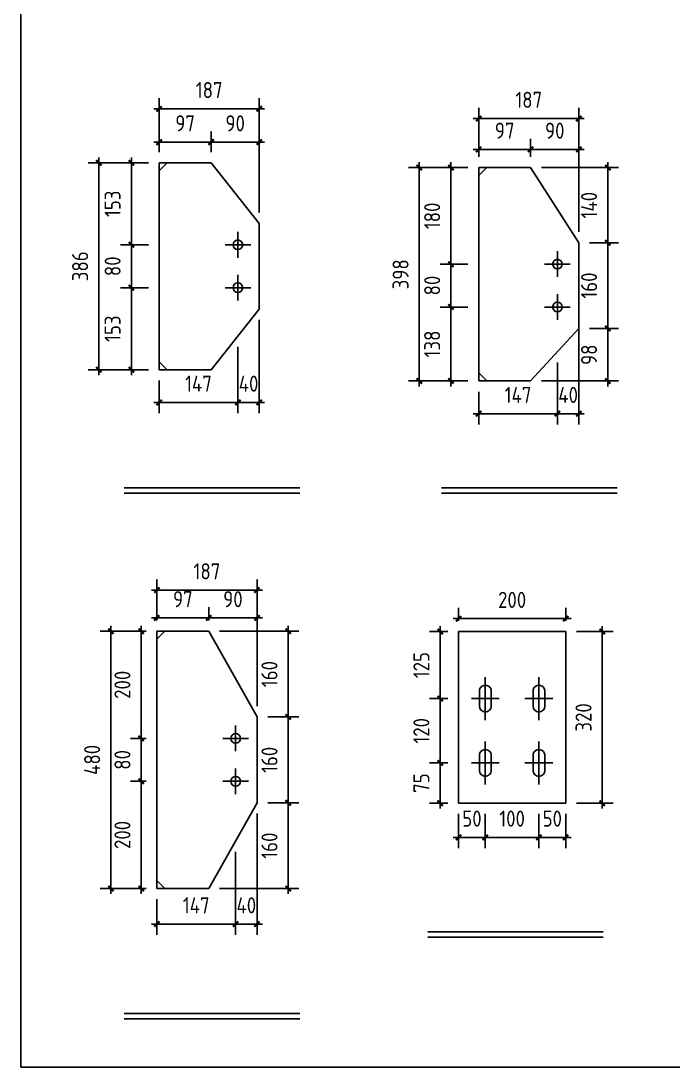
# Model space of a CAD drawing. Extents: x 102162 to 621267, y -39398 to 328893.
# Drawn here: x 286302 to 287519, y 317607 to 319559 of the extents above; entities that cross this region are included whole.
import ezdxf

# ---------------------------------------------------------------- set-up
doc = ezdxf.new("R2010")
doc.units = 0
doc.header["$LTSCALE"] = 1000
doc.header["$MEASUREMENT"] = 0
doc.styles.get("Standard").update_dxf_attribs({"font": 'gbenor.shx', "bigfont": 'gbcbig.shx'})
doc.dimstyles.get("Standard").update_dxf_attribs({"dimscale": 100, "dimtxt": 3.5, "dimasz": 1, "dimexe": 2.5, "dimexo": 3, "dimgap": 1.5, "dimtad": 1, "dimdec": 0, "dimzin": 0, "dimdsep": 46, "dimtxsty": 'Standard', "dimblk": 'ARCHTICK', "dimcen": 0.09, "dimadec": 0, "dimazin": 0, "dimtfac": 1, "dimtdec": 0, "dimtix": 1, "dimtmove": 2, "dimatfit": 3, "dimfxl": 1, "dimtolj": 1, "dimtzin": 0, "dimarcsym": 0})

# ---------------------------------------------------------------- blocks, each defined once
blk = doc.blocks.new('_ArchTick')
at = {"color": 0, "linetype": 'ByBlock', "const_width": 0.4}
blk.add_lwpolyline([(-0.5, -0.5), (0.5, 0.5)], dxfattribs=at)
blk = doc.blocks.new('*D10126')
at = {"color": 3, "lineweight": -2}
for p, q in [((286559.6, 318888.1), (286559.6, 318827.1)), ((286706.6, 318888.1), (286706.6, 318827.1)), ((286549.6, 318847.1), (286716.6, 318847.1))]:
    blk.add_line(p, q, dxfattribs=at)
at = {"layer": 'Defpoints', "color": 0}
for p in [(286559.6, 318908.1), (286706.6, 318908.1), (286706.6, 318847.1)]:
    blk.add_point(p, dxfattribs=at)
at = {"color": 3, "lineweight": -2, "xscale": 10, "yscale": 10, "zscale": 10, "rotation": 180}
blk.add_blockref('_ArchTick', (286559.6, 318847.1), dxfattribs=at)
at = {"color": 3, "lineweight": -2, "xscale": 10, "yscale": 10, "zscale": 10}
blk.add_blockref('_ArchTick', (286706.6, 318847.1), dxfattribs=at)
at = {"color": 0, "insert": (286633.1, 318882.1), "char_height": 30, "attachment_point": 5}
blk.add_mtext('\\A1;147', dxfattribs=at)
blk = doc.blocks.new('*D10007')
at = {"color": 3, "lineweight": -2}
for p, q in [((286507.8, 318898.1), (286507.8, 319071.1)), ((286539.6, 319061.1), (286487.8, 319061.1)), ((286539.6, 318908.1), (286487.8, 318908.1))]:
    blk.add_line(p, q, dxfattribs=at)
at = {"layer": 'Defpoints', "color": 0}
for p in [(286507.8, 319061.1), (286559.6, 319061.1), (286559.6, 318908.1)]:
    blk.add_point(p, dxfattribs=at)
at = {"color": 3, "lineweight": -2, "xscale": 10, "yscale": 10, "zscale": 10}
for p, rotation in [((286507.8, 319061.1), 90), ((286507.8, 318908.1), 270)]:
    blk.add_blockref('_ArchTick', p, dxfattribs=dict(at, rotation=rotation))
at = {"color": 0, "insert": (286472.8, 318984.6), "char_height": 30, "attachment_point": 5, "rotation": 90}
blk.add_mtext('\\A1;153', dxfattribs=at)
blk = doc.blocks.new('*D10008')
at = {"color": 3, "lineweight": -2}
for p, q in [((286507.8, 319051.1), (286507.8, 319151.1)), ((286539.6, 319141.1), (286487.8, 319141.1)), ((286539.6, 319061.1), (286487.8, 319061.1))]:
    blk.add_line(p, q, dxfattribs=at)
at = {"layer": 'Defpoints', "color": 0}
for p in [(286507.8, 319141.1), (286559.6, 319141.1), (286559.6, 319061.1)]:
    blk.add_point(p, dxfattribs=at)
at = {"color": 3, "lineweight": -2, "xscale": 10, "yscale": 10, "zscale": 10}
for p, rotation in [((286507.8, 319141.1), 90), ((286507.8, 319061.1), 270)]:
    blk.add_blockref('_ArchTick', p, dxfattribs=dict(at, rotation=rotation))
at = {"color": 0, "insert": (286472.8, 319101.1), "char_height": 30, "attachment_point": 5, "rotation": 90}
blk.add_mtext('\\A1;80', dxfattribs=at)
blk = doc.blocks.new('*D10127')
at = {"color": 3, "lineweight": -2}
for p, q in [((286507.8, 319131.1), (286507.8, 319304.1)), ((286539.6, 319294.1), (286487.8, 319294.1)), ((286539.6, 319141.1), (286487.8, 319141.1))]:
    blk.add_line(p, q, dxfattribs=at)
at = {"layer": 'Defpoints', "color": 0}
for p in [(286507.8, 319294.1), (286559.6, 319294.1), (286559.6, 319141.1)]:
    blk.add_point(p, dxfattribs=at)
at = {"color": 3, "lineweight": -2, "xscale": 10, "yscale": 10, "zscale": 10}
for p, rotation in [((286507.8, 319294.1), 90), ((286507.8, 319141.1), 270)]:
    blk.add_blockref('_ArchTick', p, dxfattribs=dict(at, rotation=rotation))
at = {"color": 0, "insert": (286472.8, 319217.6), "char_height": 30, "attachment_point": 5, "rotation": 90}
blk.add_mtext('\\A1;153', dxfattribs=at)
blk = doc.blocks.new('*D10009')
at = {"color": 3, "lineweight": -2}
for p, q in [((286746.6, 319001.1), (286746.6, 318827.1)), ((286706.6, 318950.9), (286706.6, 318827.1)), ((286706.6, 318847.1), (286696.6, 318847.1)), ((286706.6, 318847.1), (286746.6, 318847.1)), ((286746.6, 318847.1), (286756.6, 318847.1))]:
    blk.add_line(p, q, dxfattribs=at)
at = {"layer": 'Defpoints', "color": 0}
for p in [(286746.6, 319021.1), (286706.6, 318970.9), (286746.6, 318847.1)]:
    blk.add_point(p, dxfattribs=at)
at = {"color": 3, "lineweight": -2, "xscale": 10, "yscale": 10, "zscale": 10}
blk.add_blockref('_ArchTick', (286706.6, 318847.1), dxfattribs=at)
at = {"color": 3, "lineweight": -2, "xscale": 10, "yscale": 10, "zscale": 10, "rotation": 180}
blk.add_blockref('_ArchTick', (286746.6, 318847.1), dxfattribs=at)
at = {"color": 0, "insert": (286726.6, 318882.1), "char_height": 30, "attachment_point": 5}
blk.add_mtext('\\A1;40', dxfattribs=at)
blk = doc.blocks.new('*D10128')
at = {"color": 3, "lineweight": -2}
for p, q in [((286447.2, 318898.1), (286447.2, 319304.1)), ((286539.6, 319294.1), (286427.2, 319294.1)), ((286539.6, 318908.1), (286427.2, 318908.1))]:
    blk.add_line(p, q, dxfattribs=at)
at = {"layer": 'Defpoints', "color": 0}
for p in [(286447.2, 319294.1), (286559.6, 319294.1), (286559.6, 318908.1)]:
    blk.add_point(p, dxfattribs=at)
at = {"color": 3, "lineweight": -2, "xscale": 10, "yscale": 10, "zscale": 10}
for p, rotation in [((286447.2, 319294.1), 90), ((286447.2, 318908.1), 270)]:
    blk.add_blockref('_ArchTick', p, dxfattribs=dict(at, rotation=rotation))
at = {"color": 0, "insert": (286412.2, 319101.1), "char_height": 30, "attachment_point": 5, "rotation": 90}
blk.add_mtext('\\A1;386', dxfattribs=at)
blk = doc.blocks.new('*D10129')
at = {"color": 3, "lineweight": -2}
for p, q in [((286559.6, 319314.1), (286559.6, 319352.7)), ((286656.6, 319314.1), (286656.6, 319352.7)), ((286549.6, 319332.7), (286666.6, 319332.7))]:
    blk.add_line(p, q, dxfattribs=at)
at = {"layer": 'Defpoints', "color": 0}
for p in [(286656.6, 319332.7), (286559.6, 319294.1), (286656.6, 319294.1)]:
    blk.add_point(p, dxfattribs=at)
at = {"color": 3, "lineweight": -2, "xscale": 10, "yscale": 10, "zscale": 10, "rotation": 180}
blk.add_blockref('_ArchTick', (286559.6, 319332.7), dxfattribs=at)
at = {"color": 3, "lineweight": -2, "xscale": 10, "yscale": 10, "zscale": 10}
blk.add_blockref('_ArchTick', (286656.6, 319332.7), dxfattribs=at)
at = {"color": 0, "insert": (286608.1, 319367.7), "char_height": 30, "attachment_point": 5}
blk.add_mtext('\\A1;97', dxfattribs=at)
blk = doc.blocks.new('*D10130')
at = {"color": 3, "lineweight": -2}
for p, q in [((286656.6, 319314.1), (286656.6, 319352.7)), ((286746.6, 319201.1), (286746.6, 319352.7)), ((286646.6, 319332.7), (286756.6, 319332.7))]:
    blk.add_line(p, q, dxfattribs=at)
at = {"layer": 'Defpoints', "color": 0}
for p in [(286746.6, 319332.7), (286656.6, 319294.1), (286746.6, 319181.1)]:
    blk.add_point(p, dxfattribs=at)
at = {"color": 3, "lineweight": -2, "xscale": 10, "yscale": 10, "zscale": 10, "rotation": 180}
blk.add_blockref('_ArchTick', (286656.6, 319332.7), dxfattribs=at)
at = {"color": 3, "lineweight": -2, "xscale": 10, "yscale": 10, "zscale": 10}
blk.add_blockref('_ArchTick', (286746.6, 319332.7), dxfattribs=at)
at = {"color": 0, "insert": (286701.6, 319367.7), "char_height": 30, "attachment_point": 5}
blk.add_mtext('\\A1;90', dxfattribs=at)
blk = doc.blocks.new('*D10010')
at = {"color": 3, "lineweight": -2}
for p, q in [((286559.6, 319314.1), (286559.6, 319414.8)), ((286746.6, 319201.1), (286746.6, 319414.8)), ((286549.6, 319394.8), (286756.6, 319394.8))]:
    blk.add_line(p, q, dxfattribs=at)
at = {"layer": 'Defpoints', "color": 0}
for p in [(286746.6, 319394.8), (286559.6, 319294.1), (286746.6, 319181.1)]:
    blk.add_point(p, dxfattribs=at)
at = {"color": 3, "lineweight": -2, "xscale": 10, "yscale": 10, "zscale": 10, "rotation": 180}
blk.add_blockref('_ArchTick', (286559.6, 319394.8), dxfattribs=at)
at = {"color": 3, "lineweight": -2, "xscale": 10, "yscale": 10, "zscale": 10}
blk.add_blockref('_ArchTick', (286746.6, 319394.8), dxfattribs=at)
at = {"color": 0, "insert": (286653.1, 319429.8), "char_height": 30, "attachment_point": 5}
blk.add_mtext('\\A1;187', dxfattribs=at)
blk = doc.blocks.new('*D10131')
at = {"color": 3, "lineweight": -2}
for p, q in [((287156.1, 318867.1), (287156.1, 318806.1)), ((287303.1, 318867.1), (287303.1, 318806.1)), ((287146.1, 318826.1), (287313.1, 318826.1))]:
    blk.add_line(p, q, dxfattribs=at)
at = {"layer": 'Defpoints', "color": 0}
for p in [(287156.1, 318887.1), (287303.1, 318887.1), (287303.1, 318826.1)]:
    blk.add_point(p, dxfattribs=at)
at = {"color": 3, "lineweight": -2, "xscale": 10, "yscale": 10, "zscale": 10, "rotation": 180}
blk.add_blockref('_ArchTick', (287156.1, 318826.1), dxfattribs=at)
at = {"color": 3, "lineweight": -2, "xscale": 10, "yscale": 10, "zscale": 10}
blk.add_blockref('_ArchTick', (287303.1, 318826.1), dxfattribs=at)
at = {"color": 0, "insert": (287229.6, 318861.1), "char_height": 30, "attachment_point": 5}
blk.add_mtext('\\A1;147', dxfattribs=at)
blk = doc.blocks.new('*D10011')
at = {"color": 3, "lineweight": -2}
for p, q in [((287343.1, 318986.1), (287343.1, 318806.1)), ((287303.1, 318921.5), (287303.1, 318806.1)), ((287303.1, 318826.1), (287293.1, 318826.1)), ((287303.1, 318826.1), (287343.1, 318826.1)), ((287343.1, 318826.1), (287353.1, 318826.1))]:
    blk.add_line(p, q, dxfattribs=at)
at = {"layer": 'Defpoints', "color": 0}
for p in [(287343.1, 319006.1), (287303.1, 318941.5), (287343.1, 318826.1)]:
    blk.add_point(p, dxfattribs=at)
at = {"color": 3, "lineweight": -2, "xscale": 10, "yscale": 10, "zscale": 10}
blk.add_blockref('_ArchTick', (287303.1, 318826.1), dxfattribs=at)
at = {"color": 3, "lineweight": -2, "xscale": 10, "yscale": 10, "zscale": 10, "rotation": 180}
blk.add_blockref('_ArchTick', (287343.1, 318826.1), dxfattribs=at)
at = {"color": 0, "insert": (287323.1, 318861.1), "char_height": 30, "attachment_point": 5}
blk.add_mtext('\\A1;40', dxfattribs=at)
blk = doc.blocks.new('*D10012')
at = {"color": 3, "lineweight": -2}
for p, q in [((287104.3, 318877.1), (287104.3, 319035.1)), ((287136.1, 319025.1), (287084.3, 319025.1)), ((287136.1, 318887.1), (287084.3, 318887.1))]:
    blk.add_line(p, q, dxfattribs=at)
at = {"layer": 'Defpoints', "color": 0}
for p in [(287104.3, 319025.1), (287156.1, 319025.1), (287156.1, 318887.1)]:
    blk.add_point(p, dxfattribs=at)
at = {"color": 3, "lineweight": -2, "xscale": 10, "yscale": 10, "zscale": 10}
for p, rotation in [((287104.3, 319025.1), 90), ((287104.3, 318887.1), 270)]:
    blk.add_blockref('_ArchTick', p, dxfattribs=dict(at, rotation=rotation))
at = {"color": 0, "insert": (287069.3, 318956.1), "char_height": 30, "attachment_point": 5, "rotation": 90}
blk.add_mtext('\\A1;138', dxfattribs=at)
blk = doc.blocks.new('*D10013')
at = {"color": 3, "lineweight": -2}
for p, q in [((287136.1, 319105.1), (287084.3, 319105.1)), ((287104.3, 319015.1), (287104.3, 319115.1)), ((287136.1, 319025.1), (287084.3, 319025.1))]:
    blk.add_line(p, q, dxfattribs=at)
at = {"layer": 'Defpoints', "color": 0}
for p in [(287104.3, 319105.1), (287156.1, 319105.1), (287156.1, 319025.1)]:
    blk.add_point(p, dxfattribs=at)
at = {"color": 3, "lineweight": -2, "xscale": 10, "yscale": 10, "zscale": 10}
for p, rotation in [((287104.3, 319105.1), 90), ((287104.3, 319025.1), 270)]:
    blk.add_blockref('_ArchTick', p, dxfattribs=dict(at, rotation=rotation))
at = {"color": 0, "insert": (287069.3, 319065.1), "char_height": 30, "attachment_point": 5, "rotation": 90}
blk.add_mtext('\\A1;80', dxfattribs=at)
blk = doc.blocks.new('*D10132')
at = {"color": 3, "lineweight": -2}
for p, q in [((287136.1, 319285.1), (287084.3, 319285.1)), ((287104.3, 319095.1), (287104.3, 319295.1)), ((287136.1, 319105.1), (287084.3, 319105.1))]:
    blk.add_line(p, q, dxfattribs=at)
at = {"layer": 'Defpoints', "color": 0}
for p in [(287104.3, 319285.1), (287156.1, 319285.1), (287156.1, 319105.1)]:
    blk.add_point(p, dxfattribs=at)
at = {"color": 3, "lineweight": -2, "xscale": 10, "yscale": 10, "zscale": 10}
for p, rotation in [((287104.3, 319285.1), 90), ((287104.3, 319105.1), 270)]:
    blk.add_blockref('_ArchTick', p, dxfattribs=dict(at, rotation=rotation))
at = {"color": 0, "insert": (287069.3, 319195.1), "char_height": 30, "attachment_point": 5, "rotation": 90}
blk.add_mtext('\\A1;180', dxfattribs=at)
blk = doc.blocks.new('*D10133')
at = {"color": 3, "lineweight": -2}
for p, q in [((287136.1, 319285.1), (287025.3, 319285.1)), ((287045.3, 318877.1), (287045.3, 319295.1)), ((287136.1, 318887.1), (287025.3, 318887.1))]:
    blk.add_line(p, q, dxfattribs=at)
at = {"layer": 'Defpoints', "color": 0}
for p in [(287045.3, 319285.1), (287156.1, 319285.1), (287156.1, 318887.1)]:
    blk.add_point(p, dxfattribs=at)
at = {"color": 3, "lineweight": -2, "xscale": 10, "yscale": 10, "zscale": 10}
for p, rotation in [((287045.3, 319285.1), 90), ((287045.3, 318887.1), 270)]:
    blk.add_blockref('_ArchTick', p, dxfattribs=dict(at, rotation=rotation))
at = {"color": 0, "insert": (287010.3, 319086.1), "char_height": 30, "attachment_point": 5, "rotation": 90}
blk.add_mtext('\\A1;398', dxfattribs=at)
blk = doc.blocks.new('*D10014')
at = {"color": 3, "lineweight": -2}
for p, q in [((287156.1, 319305.1), (287156.1, 319396.5)), ((287343.1, 319165.1), (287343.1, 319396.5)), ((287146.1, 319376.5), (287353.1, 319376.5))]:
    blk.add_line(p, q, dxfattribs=at)
at = {"layer": 'Defpoints', "color": 0}
for p in [(287343.1, 319376.5), (287156.1, 319285.1), (287343.1, 319145.1)]:
    blk.add_point(p, dxfattribs=at)
at = {"color": 3, "lineweight": -2, "xscale": 10, "yscale": 10, "zscale": 10, "rotation": 180}
blk.add_blockref('_ArchTick', (287156.1, 319376.5), dxfattribs=at)
at = {"color": 3, "lineweight": -2, "xscale": 10, "yscale": 10, "zscale": 10}
blk.add_blockref('_ArchTick', (287343.1, 319376.5), dxfattribs=at)
at = {"color": 0, "insert": (287249.6, 319411.5), "char_height": 30, "attachment_point": 5}
blk.add_mtext('\\A1;187', dxfattribs=at)
blk = doc.blocks.new('*D10015')
at = {"color": 3, "lineweight": -2}
for p, q in [((287273.1, 319285.1), (287417.1, 319285.1)), ((287397.1, 319295.1), (287397.1, 319135.1)), ((287363.1, 319145.1), (287417.1, 319145.1))]:
    blk.add_line(p, q, dxfattribs=at)
at = {"layer": 'Defpoints', "color": 0}
for p in [(287253.1, 319285.1), (287343.1, 319145.1), (287397.1, 319145.1)]:
    blk.add_point(p, dxfattribs=at)
at = {"color": 3, "lineweight": -2, "xscale": 10, "yscale": 10, "zscale": 10}
for p, rotation in [((287397.1, 319285.1), 90), ((287397.1, 319145.1), 270)]:
    blk.add_blockref('_ArchTick', p, dxfattribs=dict(at, rotation=rotation))
at = {"color": 0, "insert": (287362.1, 319215.1), "char_height": 30, "attachment_point": 5, "rotation": 90}
blk.add_mtext('\\A1;140', dxfattribs=at)
blk = doc.blocks.new('*D10016')
at = {"color": 3, "lineweight": -2}
for p, q in [((287397.1, 318995.1), (287397.1, 318877.1)), ((287363.1, 318985.1), (287417.1, 318985.1)), ((287273.1, 318887.1), (287417.1, 318887.1))]:
    blk.add_line(p, q, dxfattribs=at)
at = {"layer": 'Defpoints', "color": 0}
for p in [(287343.1, 318985.1), (287253.1, 318887.1), (287397.1, 318887.1)]:
    blk.add_point(p, dxfattribs=at)
at = {"color": 3, "lineweight": -2, "xscale": 10, "yscale": 10, "zscale": 10}
for p, rotation in [((287397.1, 318985.1), 90), ((287397.1, 318887.1), 270)]:
    blk.add_blockref('_ArchTick', p, dxfattribs=dict(at, rotation=rotation))
at = {"color": 0, "insert": (287362.1, 318936.1), "char_height": 30, "attachment_point": 5, "rotation": 90}
blk.add_mtext('\\A1;98', dxfattribs=at)
blk = doc.blocks.new('*D10134')
at = {"color": 3, "lineweight": -2}
for p, q in [((287363.1, 319145.1), (287417.1, 319145.1)), ((287397.1, 318975.1), (287397.1, 319155.1)), ((287363.1, 318985.1), (287417.1, 318985.1))]:
    blk.add_line(p, q, dxfattribs=at)
at = {"layer": 'Defpoints', "color": 0}
for p in [(287343.1, 319145.1), (287397.1, 319145.1), (287343.1, 318985.1)]:
    blk.add_point(p, dxfattribs=at)
at = {"color": 3, "lineweight": -2, "xscale": 10, "yscale": 10, "zscale": 10}
for p, rotation in [((287397.1, 319145.1), 90), ((287397.1, 318985.1), 270)]:
    blk.add_blockref('_ArchTick', p, dxfattribs=dict(at, rotation=rotation))
at = {"color": 0, "insert": (287362.1, 319065.1), "char_height": 30, "attachment_point": 5, "rotation": 90}
blk.add_mtext('\\A1;160', dxfattribs=at)
blk = doc.blocks.new('*D10017')
at = {"color": 3, "lineweight": -2}
for p, q in [((287156.1, 319305.1), (287156.1, 319339)), ((287253.1, 319305.1), (287253.1, 319339)), ((287146.1, 319319), (287263.1, 319319))]:
    blk.add_line(p, q, dxfattribs=at)
at = {"layer": 'Defpoints', "color": 0}
for p in [(287253.1, 319319), (287156.1, 319285.1), (287253.1, 319285.1)]:
    blk.add_point(p, dxfattribs=at)
at = {"color": 3, "lineweight": -2, "xscale": 10, "yscale": 10, "zscale": 10, "rotation": 180}
blk.add_blockref('_ArchTick', (287156.1, 319319), dxfattribs=at)
at = {"color": 3, "lineweight": -2, "xscale": 10, "yscale": 10, "zscale": 10}
blk.add_blockref('_ArchTick', (287253.1, 319319), dxfattribs=at)
at = {"color": 0, "insert": (287204.6, 319354), "char_height": 30, "attachment_point": 5}
blk.add_mtext('\\A1;97', dxfattribs=at)
blk = doc.blocks.new('*D10135')
at = {"color": 3, "lineweight": -2}
for p, q in [((287253.1, 319305.1), (287253.1, 319339)), ((287343.1, 319165.1), (287343.1, 319339)), ((287243.1, 319319), (287353.1, 319319))]:
    blk.add_line(p, q, dxfattribs=at)
at = {"layer": 'Defpoints', "color": 0}
for p in [(287343.1, 319319), (287253.1, 319285.1), (287343.1, 319145.1)]:
    blk.add_point(p, dxfattribs=at)
at = {"color": 3, "lineweight": -2, "xscale": 10, "yscale": 10, "zscale": 10, "rotation": 180}
blk.add_blockref('_ArchTick', (287253.1, 319319), dxfattribs=at)
at = {"color": 3, "lineweight": -2, "xscale": 10, "yscale": 10, "zscale": 10}
blk.add_blockref('_ArchTick', (287343.1, 319319), dxfattribs=at)
at = {"color": 0, "insert": (287298.1, 319354), "char_height": 30, "attachment_point": 5}
blk.add_mtext('\\A1;90', dxfattribs=at)
blk = doc.blocks.new('*D10077')
at = {"color": 3, "lineweight": -2}
for p, q in [((286526.2, 317930.4), (286526.2, 318150.4)), ((286535.4, 318140.4), (286506.2, 318140.4)), ((286535.4, 317940.4), (286506.2, 317940.4))]:
    blk.add_line(p, q, dxfattribs=at)
at = {"layer": 'Defpoints', "color": 0}
for p in [(286526.2, 318140.4), (286555.4, 318140.4), (286555.4, 317940.4)]:
    blk.add_point(p, dxfattribs=at)
at = {"color": 3, "lineweight": -2, "xscale": 10, "yscale": 10, "zscale": 10}
for p, rotation in [((286526.2, 318140.4), 90), ((286526.2, 317940.4), 270)]:
    blk.add_blockref('_ArchTick', p, dxfattribs=dict(at, rotation=rotation))
at = {"color": 0, "insert": (286491.2, 318040.4), "char_height": 30, "attachment_point": 5, "rotation": 90}
blk.add_mtext('\\A1;200', dxfattribs=at)
blk = doc.blocks.new('*D9968')
at = {"color": 3, "lineweight": -2}
for p, q in [((286526.2, 318130.4), (286526.2, 318230.4)), ((286535.4, 318220.4), (286506.2, 318220.4)), ((286535.4, 318140.4), (286506.2, 318140.4))]:
    blk.add_line(p, q, dxfattribs=at)
at = {"layer": 'Defpoints', "color": 0}
for p in [(286526.2, 318220.4), (286555.4, 318220.4), (286555.4, 318140.4)]:
    blk.add_point(p, dxfattribs=at)
at = {"color": 3, "lineweight": -2, "xscale": 10, "yscale": 10, "zscale": 10}
for p, rotation in [((286526.2, 318220.4), 90), ((286526.2, 318140.4), 270)]:
    blk.add_blockref('_ArchTick', p, dxfattribs=dict(at, rotation=rotation))
at = {"color": 0, "insert": (286491.2, 318180.4), "char_height": 30, "attachment_point": 5, "rotation": 90}
blk.add_mtext('\\A1;80', dxfattribs=at)
blk = doc.blocks.new('*D10078')
at = {"color": 3, "lineweight": -2}
for p, q in [((286526.2, 318210.4), (286526.2, 318430.4)), ((286535.4, 318420.4), (286506.2, 318420.4)), ((286535.4, 318220.4), (286506.2, 318220.4))]:
    blk.add_line(p, q, dxfattribs=at)
at = {"layer": 'Defpoints', "color": 0}
for p in [(286526.2, 318420.4), (286555.4, 318420.4), (286555.4, 318220.4)]:
    blk.add_point(p, dxfattribs=at)
at = {"color": 3, "lineweight": -2, "xscale": 10, "yscale": 10, "zscale": 10}
for p, rotation in [((286526.2, 318420.4), 90), ((286526.2, 318220.4), 270)]:
    blk.add_blockref('_ArchTick', p, dxfattribs=dict(at, rotation=rotation))
at = {"color": 0, "insert": (286491.2, 318320.4), "char_height": 30, "attachment_point": 5, "rotation": 90}
blk.add_mtext('\\A1;200', dxfattribs=at)
blk = doc.blocks.new('*D9969')
at = {"color": 3, "lineweight": -2}
for p, q in [((286800.6, 317930.4), (286800.6, 318110.4)), ((286762.4, 318100.4), (286820.6, 318100.4)), ((286672.4, 317940.4), (286820.6, 317940.4))]:
    blk.add_line(p, q, dxfattribs=at)
at = {"layer": 'Defpoints', "color": 0}
for p in [(286742.4, 318100.4), (286800.6, 318100.4), (286652.4, 317940.4)]:
    blk.add_point(p, dxfattribs=at)
at = {"color": 3, "lineweight": -2, "xscale": 10, "yscale": 10, "zscale": 10}
for p, rotation in [((286800.6, 318100.4), 90), ((286800.6, 317940.4), 270)]:
    blk.add_blockref('_ArchTick', p, dxfattribs=dict(at, rotation=rotation))
at = {"color": 0, "insert": (286765.6, 318020.4), "char_height": 30, "attachment_point": 5, "rotation": 90}
blk.add_mtext('\\A1;160', dxfattribs=at)
blk = doc.blocks.new('*D9970')
at = {"color": 3, "lineweight": -2}
for p, q in [((286800.6, 318090.4), (286800.6, 318270.4)), ((286762.4, 318260.4), (286820.6, 318260.4)), ((286762.4, 318100.4), (286820.6, 318100.4))]:
    blk.add_line(p, q, dxfattribs=at)
at = {"layer": 'Defpoints', "color": 0}
for p in [(286742.4, 318260.4), (286800.6, 318260.4), (286742.4, 318100.4)]:
    blk.add_point(p, dxfattribs=at)
at = {"color": 3, "lineweight": -2, "xscale": 10, "yscale": 10, "zscale": 10}
for p, rotation in [((286800.6, 318260.4), 90), ((286800.6, 318100.4), 270)]:
    blk.add_blockref('_ArchTick', p, dxfattribs=dict(at, rotation=rotation))
at = {"color": 0, "insert": (286765.6, 318180.4), "char_height": 30, "attachment_point": 5, "rotation": 90}
blk.add_mtext('\\A1;160', dxfattribs=at)
blk = doc.blocks.new('*D9971')
at = {"color": 3, "lineweight": -2}
for p, q in [((286800.6, 318250.4), (286800.6, 318430.4)), ((286672.4, 318420.4), (286820.6, 318420.4)), ((286762.4, 318260.4), (286820.6, 318260.4))]:
    blk.add_line(p, q, dxfattribs=at)
at = {"layer": 'Defpoints', "color": 0}
for p in [(286652.4, 318420.4), (286800.6, 318420.4), (286742.4, 318260.4)]:
    blk.add_point(p, dxfattribs=at)
at = {"color": 3, "lineweight": -2, "xscale": 10, "yscale": 10, "zscale": 10}
for p, rotation in [((286800.6, 318420.4), 90), ((286800.6, 318260.4), 270)]:
    blk.add_blockref('_ArchTick', p, dxfattribs=dict(at, rotation=rotation))
at = {"color": 0, "insert": (286765.6, 318340.4), "char_height": 30, "attachment_point": 5, "rotation": 90}
blk.add_mtext('\\A1;160', dxfattribs=at)
blk = doc.blocks.new('*D10079')
at = {"color": 3, "lineweight": -2}
for p, q in [((286469.6, 317930.4), (286469.6, 318430.4)), ((286535.4, 318420.4), (286449.6, 318420.4)), ((286535.4, 317940.4), (286449.6, 317940.4))]:
    blk.add_line(p, q, dxfattribs=at)
at = {"layer": 'Defpoints', "color": 0}
for p in [(286469.6, 318420.4), (286555.4, 318420.4), (286555.4, 317940.4)]:
    blk.add_point(p, dxfattribs=at)
at = {"color": 3, "lineweight": -2, "xscale": 10, "yscale": 10, "zscale": 10}
for p, rotation in [((286469.6, 318420.4), 90), ((286469.6, 317940.4), 270)]:
    blk.add_blockref('_ArchTick', p, dxfattribs=dict(at, rotation=rotation))
at = {"color": 0, "insert": (286434.6, 318180.4), "char_height": 30, "attachment_point": 5, "rotation": 90}
blk.add_mtext('\\A1;480', dxfattribs=at)
blk = doc.blocks.new('*D9972')
at = {"color": 3, "lineweight": -2}
for p, q in [((286555.4, 317920.4), (286555.4, 317854.1)), ((286702.4, 317920.4), (286702.4, 317854.1)), ((286545.4, 317874.1), (286712.4, 317874.1))]:
    blk.add_line(p, q, dxfattribs=at)
at = {"layer": 'Defpoints', "color": 0}
for p in [(286555.4, 317940.4), (286702.4, 317940.4), (286702.4, 317874.1)]:
    blk.add_point(p, dxfattribs=at)
at = {"color": 3, "lineweight": -2, "xscale": 10, "yscale": 10, "zscale": 10, "rotation": 180}
blk.add_blockref('_ArchTick', (286555.4, 317874.1), dxfattribs=at)
at = {"color": 3, "lineweight": -2, "xscale": 10, "yscale": 10, "zscale": 10}
blk.add_blockref('_ArchTick', (286702.4, 317874.1), dxfattribs=at)
at = {"color": 0, "insert": (286628.9, 317909.1), "char_height": 30, "attachment_point": 5}
blk.add_mtext('\\A1;147', dxfattribs=at)
blk = doc.blocks.new('*D9973')
at = {"color": 3, "lineweight": -2}
for p, q in [((286742.4, 318080.4), (286742.4, 317854.1)), ((286702.3, 318009.1), (286702.3, 317854.1)), ((286702.3, 317874.1), (286692.3, 317874.1)), ((286702.3, 317874.1), (286742.4, 317874.1)), ((286742.4, 317874.1), (286752.4, 317874.1))]:
    blk.add_line(p, q, dxfattribs=at)
at = {"layer": 'Defpoints', "color": 0}
for p in [(286742.4, 318100.4), (286702.3, 318029.1), (286742.4, 317874.1)]:
    blk.add_point(p, dxfattribs=at)
at = {"color": 3, "lineweight": -2, "xscale": 10, "yscale": 10, "zscale": 10}
blk.add_blockref('_ArchTick', (286702.3, 317874.1), dxfattribs=at)
at = {"color": 3, "lineweight": -2, "xscale": 10, "yscale": 10, "zscale": 10, "rotation": 180}
blk.add_blockref('_ArchTick', (286742.4, 317874.1), dxfattribs=at)
at = {"color": 0, "insert": (286722.4, 317909.1), "char_height": 30, "attachment_point": 5}
blk.add_mtext('\\A1;40', dxfattribs=at)
blk = doc.blocks.new('*D9974')
at = {"color": 3, "lineweight": -2}
for p, q in [((286555.4, 318440.4), (286555.4, 318517.1)), ((286742.4, 318280.4), (286742.4, 318517.1)), ((286545.4, 318497.1), (286752.4, 318497.1))]:
    blk.add_line(p, q, dxfattribs=at)
at = {"layer": 'Defpoints', "color": 0}
for p in [(286742.4, 318497.1), (286555.4, 318420.4), (286742.4, 318260.4)]:
    blk.add_point(p, dxfattribs=at)
at = {"color": 3, "lineweight": -2, "xscale": 10, "yscale": 10, "zscale": 10, "rotation": 180}
blk.add_blockref('_ArchTick', (286555.4, 318497.1), dxfattribs=at)
at = {"color": 3, "lineweight": -2, "xscale": 10, "yscale": 10, "zscale": 10}
blk.add_blockref('_ArchTick', (286742.4, 318497.1), dxfattribs=at)
at = {"color": 0, "insert": (286648.9, 318532.1), "char_height": 30, "attachment_point": 5}
blk.add_mtext('\\A1;187', dxfattribs=at)
blk = doc.blocks.new('*D10080')
at = {"color": 3, "lineweight": -2}
for p, q in [((286555.4, 318440.4), (286555.4, 318465.1)), ((286652.4, 318440.4), (286652.4, 318465.1)), ((286545.4, 318445.1), (286662.4, 318445.1))]:
    blk.add_line(p, q, dxfattribs=at)
at = {"layer": 'Defpoints', "color": 0}
for p in [(286652.4, 318445.1), (286555.4, 318420.4), (286652.4, 318420.4)]:
    blk.add_point(p, dxfattribs=at)
at = {"color": 3, "lineweight": -2, "xscale": 10, "yscale": 10, "zscale": 10, "rotation": 180}
blk.add_blockref('_ArchTick', (286555.4, 318445.1), dxfattribs=at)
at = {"color": 3, "lineweight": -2, "xscale": 10, "yscale": 10, "zscale": 10}
blk.add_blockref('_ArchTick', (286652.4, 318445.1), dxfattribs=at)
at = {"color": 0, "insert": (286603.9, 318480.1), "char_height": 30, "attachment_point": 5}
blk.add_mtext('\\A1;97', dxfattribs=at)
blk = doc.blocks.new('*D10081')
at = {"color": 3, "lineweight": -2}
for p, q in [((286652.4, 318440.4), (286652.4, 318465.1)), ((286742.4, 318280.4), (286742.4, 318465.1)), ((286642.4, 318445.1), (286752.4, 318445.1))]:
    blk.add_line(p, q, dxfattribs=at)
at = {"layer": 'Defpoints', "color": 0}
for p in [(286742.4, 318445.1), (286652.4, 318420.4), (286742.4, 318260.4)]:
    blk.add_point(p, dxfattribs=at)
at = {"color": 3, "lineweight": -2, "xscale": 10, "yscale": 10, "zscale": 10, "rotation": 180}
blk.add_blockref('_ArchTick', (286652.4, 318445.1), dxfattribs=at)
at = {"color": 3, "lineweight": -2, "xscale": 10, "yscale": 10, "zscale": 10}
blk.add_blockref('_ArchTick', (286742.4, 318445.1), dxfattribs=at)
at = {"color": 0, "insert": (286697.4, 318480.1), "char_height": 30, "attachment_point": 5}
blk.add_mtext('\\A1;90', dxfattribs=at)
blk = doc.blocks.new('*D10082')
at = {"color": 3, "lineweight": -2}
for p, q in [((287118.5, 318079.6), (287118.5, 318015.8)), ((287168.5, 318079.6), (287168.5, 318015.8)), ((287118.5, 318035.8), (287108.5, 318035.8)), ((287118.5, 318035.8), (287168.5, 318035.8)), ((287168.5, 318035.8), (287178.5, 318035.8))]:
    blk.add_line(p, q, dxfattribs=at)
at = {"layer": 'Defpoints', "color": 0}
for p in [(287118.5, 318099.6), (287168.5, 318099.6), (287168.5, 318035.8)]:
    blk.add_point(p, dxfattribs=at)
at = {"color": 3, "lineweight": -2, "xscale": 10, "yscale": 10, "zscale": 10}
blk.add_blockref('_ArchTick', (287118.5, 318035.8), dxfattribs=at)
at = {"color": 3, "lineweight": -2, "xscale": 10, "yscale": 10, "zscale": 10, "rotation": 180}
blk.add_blockref('_ArchTick', (287168.5, 318035.8), dxfattribs=at)
at = {"color": 0, "insert": (287143.5, 318070.8), "char_height": 30, "attachment_point": 5}
blk.add_mtext('\\A1;50', dxfattribs=at)
blk = doc.blocks.new('*D9975')
at = {"color": 3, "lineweight": -2}
for p, q in [((287168.5, 318079.6), (287168.5, 318015.8)), ((287268.5, 318079.6), (287268.5, 318015.8)), ((287158.5, 318035.8), (287278.5, 318035.8))]:
    blk.add_line(p, q, dxfattribs=at)
at = {"layer": 'Defpoints', "color": 0}
for p in [(287168.5, 318099.6), (287268.5, 318099.6), (287268.5, 318035.8)]:
    blk.add_point(p, dxfattribs=at)
at = {"color": 3, "lineweight": -2, "xscale": 10, "yscale": 10, "zscale": 10, "rotation": 180}
blk.add_blockref('_ArchTick', (287168.5, 318035.8), dxfattribs=at)
at = {"color": 3, "lineweight": -2, "xscale": 10, "yscale": 10, "zscale": 10}
blk.add_blockref('_ArchTick', (287268.5, 318035.8), dxfattribs=at)
at = {"color": 0, "insert": (287218.5, 318070.8), "char_height": 30, "attachment_point": 5}
blk.add_mtext('\\A1;100', dxfattribs=at)
blk = doc.blocks.new('*D10083')
at = {"color": 3, "lineweight": -2}
for p, q in [((287268.5, 318079.6), (287268.5, 318015.8)), ((287318.5, 318079.6), (287318.5, 318015.8)), ((287268.5, 318035.8), (287258.5, 318035.8)), ((287268.5, 318035.8), (287318.5, 318035.8)), ((287318.5, 318035.8), (287328.5, 318035.8))]:
    blk.add_line(p, q, dxfattribs=at)
at = {"layer": 'Defpoints', "color": 0}
for p in [(287268.5, 318099.6), (287318.5, 318099.6), (287318.5, 318035.8)]:
    blk.add_point(p, dxfattribs=at)
at = {"color": 3, "lineweight": -2, "xscale": 10, "yscale": 10, "zscale": 10}
blk.add_blockref('_ArchTick', (287268.5, 318035.8), dxfattribs=at)
at = {"color": 3, "lineweight": -2, "xscale": 10, "yscale": 10, "zscale": 10, "rotation": 180}
blk.add_blockref('_ArchTick', (287318.5, 318035.8), dxfattribs=at)
at = {"color": 0, "insert": (287293.5, 318070.8), "char_height": 30, "attachment_point": 5}
blk.add_mtext('\\A1;50', dxfattribs=at)
blk = doc.blocks.new('*D9976')
at = {"color": 3, "lineweight": -2}
for p, q in [((287098.5, 318174.6), (287064.2, 318174.6)), ((287084.2, 318089.6), (287084.2, 318184.6)), ((287098.5, 318099.6), (287064.2, 318099.6))]:
    blk.add_line(p, q, dxfattribs=at)
at = {"layer": 'Defpoints', "color": 0}
for p in [(287084.2, 318174.6), (287118.5, 318174.6), (287118.5, 318099.6)]:
    blk.add_point(p, dxfattribs=at)
at = {"color": 3, "lineweight": -2, "xscale": 10, "yscale": 10, "zscale": 10}
for p, rotation in [((287084.2, 318174.6), 90), ((287084.2, 318099.6), 270)]:
    blk.add_blockref('_ArchTick', p, dxfattribs=dict(at, rotation=rotation))
at = {"color": 0, "insert": (287049.2, 318137.1), "char_height": 30, "attachment_point": 5, "rotation": 90}
blk.add_mtext('\\A1;75', dxfattribs=at)
blk = doc.blocks.new('*D9977')
at = {"color": 3, "lineweight": -2}
for p, q in [((287084.2, 318164.6), (287084.2, 318304.6)), ((287098.5, 318294.6), (287064.2, 318294.6)), ((287098.5, 318174.6), (287064.2, 318174.6))]:
    blk.add_line(p, q, dxfattribs=at)
at = {"layer": 'Defpoints', "color": 0}
for p in [(287084.2, 318294.6), (287118.5, 318294.6), (287118.5, 318174.6)]:
    blk.add_point(p, dxfattribs=at)
at = {"color": 3, "lineweight": -2, "xscale": 10, "yscale": 10, "zscale": 10}
for p, rotation in [((287084.2, 318294.6), 90), ((287084.2, 318174.6), 270)]:
    blk.add_blockref('_ArchTick', p, dxfattribs=dict(at, rotation=rotation))
at = {"color": 0, "insert": (287049.2, 318234.6), "char_height": 30, "attachment_point": 5, "rotation": 90}
blk.add_mtext('\\A1;120', dxfattribs=at)
blk = doc.blocks.new('*D10084')
at = {"color": 3, "lineweight": -2}
for p, q in [((287084.2, 318284.6), (287084.2, 318429.6)), ((287098.5, 318419.6), (287064.2, 318419.6)), ((287098.5, 318294.6), (287064.2, 318294.6))]:
    blk.add_line(p, q, dxfattribs=at)
at = {"layer": 'Defpoints', "color": 0}
for p in [(287084.2, 318419.6), (287118.5, 318419.6), (287118.5, 318294.6)]:
    blk.add_point(p, dxfattribs=at)
at = {"color": 3, "lineweight": -2, "xscale": 10, "yscale": 10, "zscale": 10}
for p, rotation in [((287084.2, 318419.6), 90), ((287084.2, 318294.6), 270)]:
    blk.add_blockref('_ArchTick', p, dxfattribs=dict(at, rotation=rotation))
at = {"color": 0, "insert": (287049.2, 318357.1), "char_height": 30, "attachment_point": 5, "rotation": 90}
blk.add_mtext('\\A1;125', dxfattribs=at)
blk = doc.blocks.new('*D10085')
at = {"color": 3, "lineweight": -2}
for p, q in [((287118.5, 318439.6), (287118.5, 318463.8)), ((287318.5, 318439.6), (287318.5, 318463.8)), ((287108.5, 318443.8), (287328.5, 318443.8))]:
    blk.add_line(p, q, dxfattribs=at)
at = {"layer": 'Defpoints', "color": 0}
for p in [(287318.5, 318443.8), (287118.5, 318419.6), (287318.5, 318419.6)]:
    blk.add_point(p, dxfattribs=at)
at = {"color": 3, "lineweight": -2, "xscale": 10, "yscale": 10, "zscale": 10, "rotation": 180}
blk.add_blockref('_ArchTick', (287118.5, 318443.8), dxfattribs=at)
at = {"color": 3, "lineweight": -2, "xscale": 10, "yscale": 10, "zscale": 10}
blk.add_blockref('_ArchTick', (287318.5, 318443.8), dxfattribs=at)
at = {"color": 0, "insert": (287218.5, 318478.8), "char_height": 30, "attachment_point": 5}
blk.add_mtext('\\A1;200', dxfattribs=at)
blk = doc.blocks.new('*D10086')
at = {"color": 3, "lineweight": -2}
for p, q in [((287386.8, 318089.6), (287386.8, 318429.6)), ((287338.5, 318419.6), (287406.8, 318419.6)), ((287338.5, 318099.6), (287406.8, 318099.6))]:
    blk.add_line(p, q, dxfattribs=at)
at = {"layer": 'Defpoints', "color": 0}
for p in [(287318.5, 318419.6), (287386.8, 318419.6), (287318.5, 318099.6)]:
    blk.add_point(p, dxfattribs=at)
at = {"color": 3, "lineweight": -2, "xscale": 10, "yscale": 10, "zscale": 10}
for p, rotation in [((287386.8, 318419.6), 90), ((287386.8, 318099.6), 270)]:
    blk.add_blockref('_ArchTick', p, dxfattribs=dict(at, rotation=rotation))
at = {"color": 0, "insert": (287351.8, 318259.6), "char_height": 30, "attachment_point": 5, "rotation": 90}
blk.add_mtext('\\A1;320', dxfattribs=at)

msp = doc.modelspace()

# ---------------------------------------------------------------- linework, layer by layer
for p, q in [((286559.6, 319294.1), (286559.6, 318908.1)), ((286656.6, 319294.1), (286559.6, 319294.1)), ((286574.6, 319294.1), (286559.6, 319279.1)), ((286656.6, 319294.1), (286746.6, 319181.1)), ((287156.1, 319285.1), (287156.1, 318887.1)), ((287253.1, 319285.1), (287156.1, 319285.1)), ((287171.1, 319285.1), (287156.1, 319270.1)), ((287253.1, 319285.1), (287343.1, 319145.1)), ((286706.6, 319117.1), (286706.6, 319165.1)), ((286746.6, 319021.1), (286746.6, 319181.1)), ((287343.1, 318985.1), (287343.1, 319145.1)), ((286730.6, 319141.1), (286682.6, 319141.1)), ((287303.1, 319081.1), (287303.1, 319129.1)), ((287327.1, 319105.1), (287279.1, 319105.1)), ((286706.6, 319037.1), (286706.6, 319085.1)), ((286730.6, 319061.1), (286682.6, 319061.1)), ((287303.1, 319001.1), (287303.1, 319049.1)), ((286656.6, 318908.1), (286746.6, 319021.1)), ((287327.1, 319025.1), (287279.1, 319025.1)), ((287253.1, 318887.1), (287343.1, 318985.1)), ((286559.6, 318923.1), (286574.6, 318908.1)), ((286559.6, 318908.1), (286656.6, 318908.1)), ((287156.1, 318902.1), (287171.1, 318887.1)), ((287156.1, 318887.1), (287253.1, 318887.1)), ((286494.6, 318688.1), (286822.4, 318688.1)), ((286494.6, 318678.1), (286822.4, 318678.1)), ((287087, 318688.1), (287414.7, 318688.1)), ((287087, 318678.1), (287414.7, 318678.1)), ((286555.4, 318420.4), (286555.4, 317940.4)), ((286652.4, 318420.4), (286555.4, 318420.4)), ((286570.4, 318420.4), (286555.4, 318405.4)), ((286652.4, 318420.4), (286742.4, 318260.4)), ((287118.5, 318419.6), (287118.5, 318099.6)), ((287318.5, 318419.6), (287118.5, 318419.6)), ((287318.5, 318099.6), (287318.5, 318419.6)), ((287168.5, 318334.7), (287168.5, 318254.6)), ((287268.5, 318334.7), (287268.5, 318254.6)), ((287157.5, 318294.6), (287157.5, 318310.1)), ((287179.5, 318310.1), (287179.5, 318280.6)), ((287257.5, 318294.6), (287257.5, 318310.1)), ((287279.5, 318310.1), (287279.5, 318280.6)), ((287142.5, 318294.6), (287194.5, 318294.6)), ((287157.5, 318280.6), (287157.5, 318294.6)), ((287242.5, 318294.6), (287294.5, 318294.6)), ((287257.5, 318280.6), (287257.5, 318294.6)), ((286742.4, 318100.4), (286742.4, 318260.4)), ((286702.4, 318196.4), (286702.4, 318244.4)), ((286726.4, 318220.4), (286678.4, 318220.4)), ((287168.5, 318214.7), (287168.5, 318134.6)), ((287268.5, 318214.7), (287268.5, 318134.6)), ((287157.5, 318174.6), (287157.5, 318190.1)), ((287179.5, 318190.1), (287179.5, 318160.6)), ((287257.5, 318174.6), (287257.5, 318190.1)), ((287279.5, 318190.1), (287279.5, 318160.6)), ((287142.5, 318174.6), (287194.5, 318174.6)), ((287157.5, 318160.6), (287157.5, 318174.6)), ((287242.5, 318174.6), (287294.5, 318174.6)), ((287257.5, 318160.6), (287257.5, 318174.6)), ((286702.4, 318116.4), (286702.4, 318164.4)), ((286726.4, 318140.4), (286678.4, 318140.4)), ((286652.4, 317940.4), (286742.4, 318100.4)), ((287118.5, 318099.6), (287318.5, 318099.6)), ((286555.4, 317955.4), (286570.4, 317940.4)), ((286555.4, 317940.4), (286652.4, 317940.4)), ((287060.9, 317859.6), (287388.6, 317859.6)), ((287060.9, 317849.6), (287388.6, 317849.6)), ((286494.6, 317707.3), (286822.4, 317707.3)), ((286494.6, 317697.3), (286822.4, 317697.3))]:
    msp.add_line(p, q)
msp.add_lwpolyline([(286301.7, 320757.4), (290756.7, 320757.4), (290756.7, 317607.4), (286301.7, 317607.4)], close=True)
for centre in [(286706.6, 319141.1), (287303.1, 319105.1), (286706.6, 319061.1), (287303.1, 319025.1), (286702.4, 318220.4), (286702.4, 318140.4)]:
    msp.add_circle(centre, 9)
for centre, radius, start, end in [((287168.5, 318308.6), 11.1, 352.2348, 187.7652), ((287268.5, 318308.6), 11.1, 352.2348, 187.7652), ((287168.5, 318280.6), 11, 180, 0), ((287268.5, 318280.6), 11, 180, 0), ((287168.5, 318188.6), 11.1, 352.2348, 187.7652), ((287268.5, 318188.6), 11.1, 352.2348, 187.7652), ((287168.5, 318160.6), 11, 180, 0), ((287268.5, 318160.6), 11, 180, 0)]:
    msp.add_arc(centre, radius, start, end)

# ---------------------------------------------------------------- dimensions: what is measured, and where the dimension line sits
for base, p1, p2, picture, middle in [((286746.6, 319394.8), (286559.6, 319294.1), (286746.6, 319181.1), '*D10010', (286653.1, 319429.8)), ((287343.1, 319376.5), (287156.1, 319285.1), (287343.1, 319145.1), '*D10014', (287249.6, 319411.5)), ((286656.6, 319332.7), (286559.6, 319294.1), (286656.6, 319294.1), '*D10129', (286608.1, 319367.7)), ((286746.6, 319332.7), (286656.6, 319294.1), (286746.6, 319181.1), '*D10130', (286701.6, 319367.7)), ((287253.1, 319319), (287156.1, 319285.1), (287253.1, 319285.1), '*D10017', (287204.6, 319354)), ((287343.1, 319319), (287253.1, 319285.1), (287343.1, 319145.1), '*D10135', (287298.1, 319354)), ((286746.6, 318847.1), (286706.6, 318970.9), (286746.6, 319021.1), '*D10009', (286726.6, 318882.1)), ((287343.1, 318826.1), (287303.1, 318941.5), (287343.1, 319006.1), '*D10011', (287323.1, 318861.1)), ((286706.6, 318847.1), (286559.6, 318908.1), (286706.6, 318908.1), '*D10126', (286633.1, 318882.1)), ((287303.1, 318826.1), (287156.1, 318887.1), (287303.1, 318887.1), '*D10131', (287229.6, 318861.1)), ((286742.4, 318497.1), (286555.4, 318420.4), (286742.4, 318260.4), '*D9974', (286648.9, 318532.1)), ((286652.4, 318445.1), (286555.4, 318420.4), (286652.4, 318420.4), '*D10080', (286603.9, 318480.1)), ((286742.4, 318445.1), (286652.4, 318420.4), (286742.4, 318260.4), '*D10081', (286697.4, 318480.1)), ((286742.4, 317874.1), (286702.3, 318029.1), (286742.4, 318100.4), '*D9973', (286722.4, 317909.1)), ((287168.5, 318035.8), (287118.5, 318099.6), (287168.5, 318099.6), '*D10082', (287143.5, 318070.8)), ((287268.5, 318035.8), (287168.5, 318099.6), (287268.5, 318099.6), '*D9975', (287218.5, 318070.8)), ((287318.5, 318035.8), (287268.5, 318099.6), (287318.5, 318099.6), '*D10083', (287293.5, 318070.8)), ((286702.4, 317874.1), (286555.4, 317940.4), (286702.4, 317940.4), '*D9972', (286628.9, 317909.1))]:
    dim = msp.add_linear_dim(base=base, p1=p1, p2=p2, dimstyle='Standard', override={"dimtxt": 0.3, "dimasz": 0.1, "dimexe": 0.2, "dimexo": 0.2, "dimgap": 0.2, "dimdle": 0.1, "dimclrd": 3, "dimclre": 3})
    dim.commit()
    dim.dimension.update_dxf_attribs({"geometry": picture, "text_midpoint": middle})
for p1, p2, distance, picture, middle in [((286559.6, 318908.1), (286559.6, 319294.1), 112.4, '*D10128', (286412.2, 319101.1)), ((287156.1, 318887.1), (287156.1, 319285.1), 110.8, '*D10133', (287010.3, 319086.1)), ((287343.1, 318985.1), (287343.1, 319145.1), -53.9, '*D10134', (287362.1, 319065.1)), ((287118.5, 318419.6), (287318.5, 318419.6), 24.2, '*D10085', (287218.5, 318478.8)), ((286555.4, 317940.4), (286555.4, 318420.4), 85.8, '*D10079', (286434.6, 318180.4)), ((287318.5, 318099.6), (287318.5, 318419.6), -68.3, '*D10086', (287351.8, 318259.6))]:
    dim = msp.add_aligned_dim(p1=p1, p2=p2, distance=distance, dimstyle='Standard', override={"dimtxt": 0.3, "dimasz": 0.1, "dimexe": 0.2, "dimexo": 0.2, "dimgap": 0.2, "dimdle": 0.1, "dimclrd": 3, "dimclre": 3})
    dim.commit()
    dim.dimension.update_dxf_attribs({"geometry": picture, "text_midpoint": middle})
for base, p1, p2, picture, middle in [((286507.8, 319294.1), (286559.6, 319141.1), (286559.6, 319294.1), '*D10127', (286472.8, 319217.6)), ((287104.3, 319285.1), (287156.1, 319105.1), (287156.1, 319285.1), '*D10132', (287069.3, 319195.1)), ((287397.1, 319145.1), (287253.1, 319285.1), (287343.1, 319145.1), '*D10015', (287362.1, 319215.1)), ((286507.8, 319141.1), (286559.6, 319061.1), (286559.6, 319141.1), '*D10008', (286472.8, 319101.1)), ((287104.3, 319105.1), (287156.1, 319025.1), (287156.1, 319105.1), '*D10013', (287069.3, 319065.1)), ((286507.8, 319061.1), (286559.6, 318908.1), (286559.6, 319061.1), '*D10007', (286472.8, 318984.6)), ((287104.3, 319025.1), (287156.1, 318887.1), (287156.1, 319025.1), '*D10012', (287069.3, 318956.1)), ((287397.1, 318887.1), (287343.1, 318985.1), (287253.1, 318887.1), '*D10016', (287362.1, 318936.1)), ((286526.2, 318420.4), (286555.4, 318220.4), (286555.4, 318420.4), '*D10078', (286491.2, 318320.4)), ((286800.6, 318420.4), (286742.4, 318260.4), (286652.4, 318420.4), '*D9971', (286765.6, 318340.4)), ((287084.2, 318419.6), (287118.5, 318294.6), (287118.5, 318419.6), '*D10084', (287049.2, 318357.1)), ((287084.2, 318294.6), (287118.5, 318174.6), (287118.5, 318294.6), '*D9977', (287049.2, 318234.6)), ((286800.6, 318260.4), (286742.4, 318100.4), (286742.4, 318260.4), '*D9970', (286765.6, 318180.4)), ((286526.2, 318220.4), (286555.4, 318140.4), (286555.4, 318220.4), '*D9968', (286491.2, 318180.4)), ((287084.2, 318174.6), (287118.5, 318099.6), (287118.5, 318174.6), '*D9976', (287049.2, 318137.1)), ((286526.2, 318140.4), (286555.4, 317940.4), (286555.4, 318140.4), '*D10077', (286491.2, 318040.4)), ((286800.6, 318100.4), (286652.4, 317940.4), (286742.4, 318100.4), '*D9969', (286765.6, 318020.4))]:
    dim = msp.add_linear_dim(base=base, p1=p1, p2=p2, angle=90, dimstyle='Standard', override={"dimtxt": 0.3, "dimasz": 0.1, "dimexe": 0.2, "dimexo": 0.2, "dimgap": 0.2, "dimdle": 0.1, "dimclrd": 3, "dimclre": 3})
    dim.commit()
    dim.dimension.update_dxf_attribs({"geometry": picture, "text_midpoint": middle})

doc.saveas('drawing.dxf')
